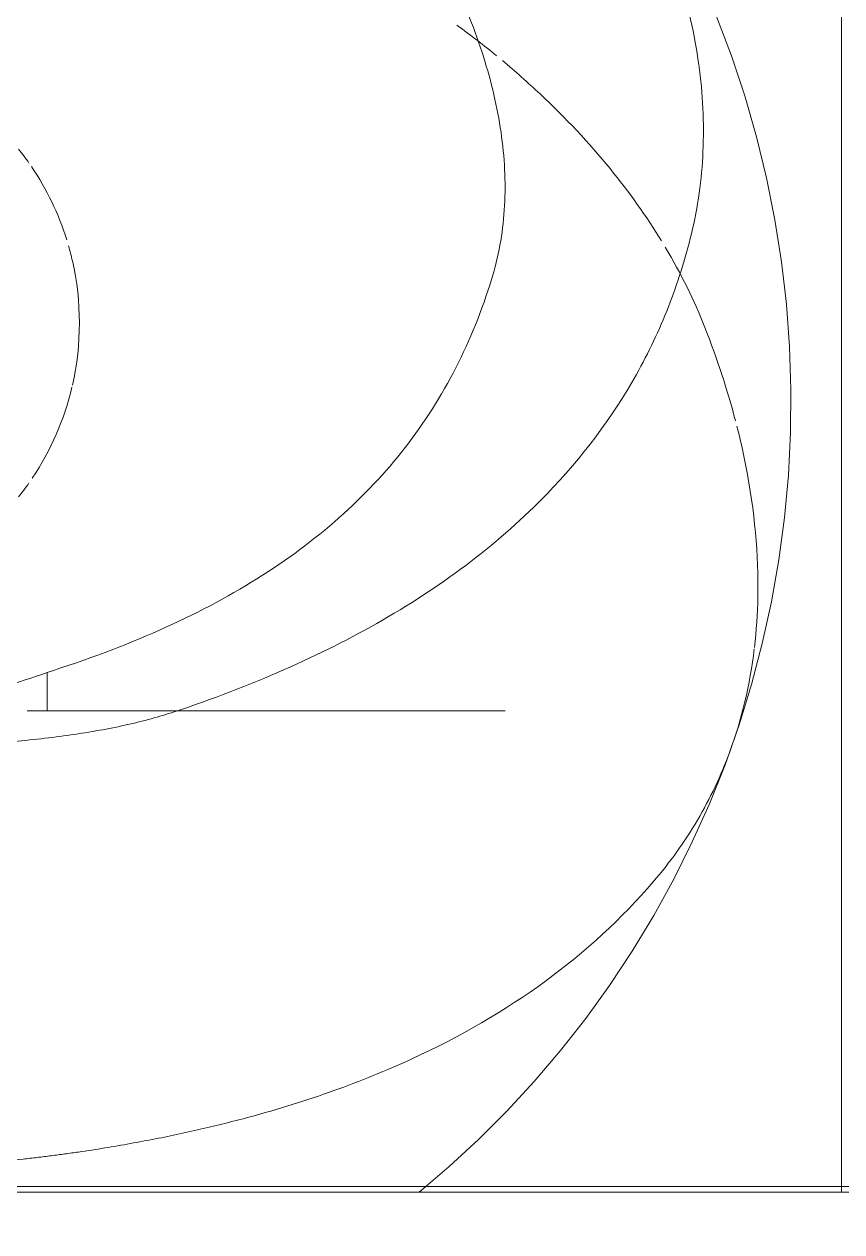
# Model space of a CAD drawing. Header units: millimetres. Extents: x -4000 to 187956, y -58990 to 162485.
# Drawn here: x 1016.4 to 1157.5, y 73991.8 to 74200.2 of the extents above; entities that cross this region are included whole.
import ezdxf

# ---------------------------------------------------------------- set-up
doc = ezdxf.new("R2010")
doc.units = ezdxf.units.MM
for name, color, linetype, lineweight in [('A-FLOR', 192, 'Continuous', 13), ('A-FLOR-PATT', 8, 'Continuous', 13), ('A-WALL', 113, 'Continuous', 13), ('P-SANR-FIXT', 6, 'Continuous', 9)]:
    doc.layers.add(name, color=color, linetype=linetype, lineweight=lineweight)

# ---------------------------------------------------------------- blocks, each defined once
blk = doc.blocks.new('C307 - C307-496757-0_000')
at = {"layer": 'P-SANR-FIXT', "color": 252}
blk.add_line((-106.75, 0), (-107.92, -1), dxfattribs=at)
blk.add_line((-106.75, 0), (-107.92, -1), dxfattribs=at)
at = {"layer": 'P-SANR-FIXT', "color": 253}
for p, q in [((-121.6, -83.09), (-96.2, -83.09)), ((-119.28, -83.09), (-77.2, -83.09)), ((-96.2, -83.09), (-90.1, -83.09)), ((-76.71, -83.09), (-42.56, -83.09)), ((-42.56, -83.09), (-39.17, -83.09)), ((-42.56, -89.71), (-42.56, -83.09))]:
    blk.add_line(p, q, dxfattribs=at)
at = {"layer": 'P-SANR-FIXT', "color": 254}
for p, q in [((-90.1, -83.09), (-73.05, -83.09)), ((-73.05, -83.09), (-45.61, -83.09)), ((-45.61, -83.09), (-39.1, -83.09))]:
    blk.add_line(p, q, dxfattribs=at)
at = {"layer": 'P-SANR-FIXT', "color": 250, "flags": 128}
for points in [[(-107.92, -1), (-111.96, -4.44), (-117.02, -9.11), (-121.91, -14), (-126.63, -19.11), (-131.17, -24.44), (-135.51, -29.97), (-139.64, -35.7), (-143.56, -41.62), (-147.25, -47.73), (-150.7, -54.01), (-153.91, -60.45), (-156.87, -67.05), (-159.56, -73.78), (-161.98, -80.64), (-164.13, -87.62), (-165.99, -94.7), (-167.56, -101.87), (-168.83, -109.11), (-169.81, -116.41), (-170.49, -123.75), (-170.86, -131.12), (-170.92, -138.5), (-170.69, -145.88), (-170.14, -153.23), (-169.3, -160.55), (-168.15, -167.82), (-166.71, -175.02), (-164.97, -182.14), (-162.95, -189.17), (-160.65, -196.08), (-158.07, -202.87)], [(-107.92, -1), (-111.96, -4.44), (-117.02, -9.11), (-121.91, -14), (-126.63, -19.11), (-131.17, -24.44), (-135.51, -29.97), (-139.64, -35.7), (-143.56, -41.62), (-147.25, -47.73), (-150.7, -54.01), (-153.91, -60.45), (-156.87, -67.05), (-159.56, -73.78), (-160.63, -76.71)]]:
    blk.add_lwpolyline(points, dxfattribs=at)
at = {"layer": 'P-SANR-FIXT', "color": 254}
for start, end in [(141.4286, 145.0056), (146.2032, 166.6872), (167.1429, 192.8571), (192.8571, 196.0222), (197.3619, 214.0825), (214.9935, 218.5714)]:
    blk.add_arc((0, -150), 48.14, start, end, dxfattribs=at)
at = {"layer": 'P-SANR-FIXT', "color": 252}
blk.add_open_spline([(-105.94, 0), (-106.68, 0), (-106.91, 0), (-106.64, 0)], degree=3, dxfattribs=at)
blk.add_open_spline([(-105.94, 0), (-106.68, 0), (-106.91, 0), (-106.64, 0)], degree=3, dxfattribs=at)
at = {"layer": 'P-SANR-FIXT', "color": 50}
for points, knots in [([(-106.26, 0), (-105.93, 0), (-105.32, 0), (-104.45, 0), (-104.29, 0)], [-0.85574122, -0.85574122, -0.85574122, -0.85574122, -0.79166667, -0.77777778, -0.77777778, -0.77777778, -0.77777778]), ([(-106.26, 0), (-105.93, 0), (-105.32, 0), (-104.45, 0), (-104.29, 0)], [-0.85574122, -0.85574122, -0.85574122, -0.85574122, -0.79166667, -0.77777778, -0.77777778, -0.77777778, -0.77777778]), ([(-98.7, 0), (-98.43, 0), (-96.63, 0), (-93.82, 0), (-90.91, 0), (-90.04, 0)], [-0.6653511, -0.6653511, -0.6653511, -0.6653511, -0.6527778, -0.5833333, -0.5555556, -0.5555556, -0.5555556, -0.5555556]), ([(-98.7, 0), (-98.43, 0), (-96.63, 0), (-93.82, 0), (-90.91, 0), (-90.04, 0)], [-0.6653511, -0.6653511, -0.6653511, -0.6653511, -0.6527778, -0.5833333, -0.5555556, -0.5555556, -0.5555556, -0.5555556]), ([(-90.04, 0), (-88.75, 0), (-86.22, 0), (-82.17, 0), (-79.42, 0), (-77.99, 0)], [-0.5555556, -0.5555556, -0.5555556, -0.5555556, -0.5138889, -0.4791667, -0.4444444, -0.4444444, -0.4444444, -0.4444444]), ([(-90.04, 0), (-88.75, 0), (-86.22, 0), (-82.17, 0), (-79.42, 0), (-77.99, 0)], [-0.5555556, -0.5555556, -0.5555556, -0.5555556, -0.5138889, -0.4791667, -0.4444444, -0.4444444, -0.4444444, -0.4444444])]:
    blk.add_open_spline(points, degree=3, knots=knots, dxfattribs=at)
at = {"layer": 'P-SANR-FIXT', "color": 252}
blk.add_open_spline([(-13.76, 0), (-14.4, 0), (-15.87, 0), (-18.13, 0), (-20.53, 0), (-22.88, 0), (-25.95, 0), (-29.66, 0), (-33.22, 0), (-35.99, 0), (-38.7, 0), (-41.98, 0), (-45.72, 0), (-49.3, 0), (-52.77, 0), (-56.11, 0), (-60.37, 0), (-71.42, 0), (-86.21, 0), (-99.72, 0), (-104.58, 0), (-105.94, 0)], degree=3, knots=[-0.9346148, -0.9346148, -0.9346148, -0.9346148, -0.925, -0.9125, -0.9, -0.8875, -0.875, -0.85, -0.825, -0.8125, -0.8, -0.775, -0.75, -0.725, -0.7, -0.675, -0.65, -0.6, -0.4, -0.2, 0, 0, 0, 0], dxfattribs=at)
blk.add_open_spline([(-13.76, 0), (-14.4, 0), (-15.87, 0), (-18.13, 0), (-20.53, 0), (-22.88, 0), (-25.95, 0), (-29.66, 0), (-33.22, 0), (-35.99, 0), (-38.7, 0), (-41.98, 0), (-45.72, 0), (-49.3, 0), (-52.77, 0), (-56.11, 0), (-60.37, 0), (-71.42, 0), (-86.21, 0), (-99.72, 0), (-104.58, 0), (-105.94, 0)], degree=3, knots=[-0.9346148, -0.9346148, -0.9346148, -0.9346148, -0.925, -0.9125, -0.9, -0.8875, -0.875, -0.85, -0.825, -0.8125, -0.8, -0.775, -0.75, -0.725, -0.7, -0.675, -0.65, -0.6, -0.4, -0.2, 0, 0, 0, 0], dxfattribs=at)
at = {"layer": 'P-SANR-FIXT', "color": 50}
for points in [[(-104.29, 0), (-103.64, 0), (-102.07, 0), (-99.97, 0), (-98.78, 0)], [(-104.29, 0), (-103.64, 0), (-102.07, 0), (-99.97, 0), (-98.78, 0)], [(-77.99, 0), (-76.84, 0), (-74.49, 0), (-70.74, 0), (-66.78, 0), (-64.02, 0), (-62.6, 0)], [(-77.99, 0), (-76.84, 0), (-74.49, 0), (-70.74, 0), (-66.78, 0), (-64.02, 0), (-62.6, 0)], [(-62.6, 0), (-61.18, 0), (-58.28, 0), (-53.71, 0), (-48.96, 0), (-45.69, 0), (-44.03, 0)], [(-62.6, 0), (-61.18, 0), (-58.28, 0), (-53.71, 0), (-48.96, 0), (-45.69, 0), (-44.03, 0)], [(-44.03, 0), (-42.43, 0), (-40.8, 0), (-39.15, 0)], [(-44.03, 0), (-42.43, 0), (-40.8, 0), (-39.15, 0)]]:
    blk.add_open_spline(points, degree=3, dxfattribs=at)
at = {"layer": 'P-SANR-FIXT', "color": 250}
for points, knots in [([(-147.16, -53.55), (-141.72, -47.21), (-129.3, -35.81), (-110.04, -24.61), (-92.23, -17.39), (-80.04, -13.58), (-70.88, -11.27), (-65.45, -10.06), (-61.25, -9.2), (-56.94, -8.4), (-52.54, -7.63), (-48.75, -7.05), (-45.65, -6.61), (-43.28, -6.3), (-40.86, -6), (-37.6, -5.62), (-33.43, -5.17), (-28.27, -4.69), (-24.2, -4.4), (-21.85, -4.26), (-21.3, -4.23)], [-1, -1, -1, -1, -0.8, -0.6, -0.5, -0.4, -0.35, -0.325, -0.3, -0.275, -0.25, -0.225, -0.2125, -0.2, -0.1875, -0.175, -0.15, -0.125, -0.1, -0.0925486, -0.0925486, -0.0925486, -0.0925486]), ([(-164.6, -93.8), (-163.85, -87.56), (-161.4, -77.25), (-155.14, -64.02), (-150.05, -56.92), (-147.16, -53.55)], [-0.4798381, -0.4798381, -0.4798381, -0.4798381, -0.2857143, -0.1428571, 0, 0, 0, 0]), ([(-64.5, -82.9), (-61.94, -82.05), (-56.43, -80.55), (-46.83, -78.83), (-37.17, -77.74), (-30.8, -77.31), (-28.03, -77.18)], [-1, -1, -1, -1, -0.75, -0.5, -0.25, -0.0639123, -0.0639123, -0.0639123, -0.0639123]), ([(-153.77, -165.4), (-152.7, -161.05), (-150.07, -152.66), (-142.66, -137.08), (-127.96, -117.62), (-106.5, -101.36), (-83.64, -89.89), (-71.08, -85.09), (-64.5, -82.9)], [-1, -1, -1, -1, -0.892857, -0.785714, -0.571429, -0.285714, -0.142857, 0, 0, 0, 0]), ([(-42.56, -89.71), (-49.43, -91.87), (-62.35, -96.73), (-84.84, -108.52), (-106.16, -127.44), (-115.97, -146.85), (-119.28, -157.53)], [0, 0, 0, 0, 0.166667, 0.333333, 0.666667, 1, 1, 1, 1]), ([(-50.95, -302.34), (-58.32, -300.04), (-72.45, -294.62), (-98.49, -280.39), (-125.49, -257.6), (-147.02, -226.12), (-155.27, -199.55), (-156.2, -179.46), (-154.88, -170), (-153.77, -165.4)], [-1, -1, -1, -1, -0.9, -0.8, -0.6, -0.4, -0.2, -0.1, 0, 0, 0, 0])]:
    blk.add_open_spline(points, degree=3, knots=knots, dxfattribs=at)
for points in [[(-25.47, -85.37), (-31.94, -86.41), (-37.77, -87.86), (-42.56, -89.71)], [(-119.28, -157.53), (-120.47, -161.4), (-121.19, -165.38), (-121.47, -169.48)], [(-121.01, -182.1), (-120.44, -186.39), (-118.49, -195.13), (-113.31, -208.48), (-105.99, -221.88), (-99.68, -230.6), (-96.2, -234.93)]]:
    blk.add_open_spline(points, degree=3, dxfattribs=at)
at = {"layer": 'P-SANR-FIXT', "color": 253}
for points, knots in [([(-161.6, -132.2), (-162.19, -129.88), (-164.47, -119.75), (-165.64, -106.86), (-164.97, -96.88), (-164.63, -94)], [-0.848685, -0.848685, -0.848685, -0.848685, -0.7857143, -0.5714286, -0.4819819, -0.4819819, -0.4819819, -0.4819819]), ([(-121.14, -195.28), (-123.39, -193.41), (-130.16, -187.42), (-139.8, -177.11), (-145.99, -168.41), (-148.57, -164.2)], [-0.3858562, -0.3858562, -0.3858562, -0.3858562, -0.3333333, -0.2222222, -0.1201593, -0.1201593, -0.1201593, -0.1201593])]:
    blk.add_open_spline(points, degree=3, knots=knots, dxfattribs=at)
for points in [[(-156.09, -149.22), (-158.22, -143.78), (-159.98, -138.41), (-161.36, -133.13)], [(-149.24, -163.09), (-151.98, -158.5), (-154.26, -153.88), (-156.09, -149.22)], [(-121.47, -169.48), (-121.74, -173.58), (-121.58, -177.8), (-121.01, -182.1)], [(-113.3, -201.38), (-115.65, -199.67), (-117.93, -197.91), (-120.13, -196.11)]]:
    blk.add_open_spline(points, degree=3, dxfattribs=at)
blk = doc.blocks.new('C307 - C307-V844-0_000')
at = {"layer": 'P-SANR-FIXT', "color": 252}
blk.add_line((-106.75, 0), (-107.92, -1), dxfattribs=at)
blk.add_line((-106.75, 0), (-107.92, -1), dxfattribs=at)
at = {"layer": 'P-SANR-FIXT', "color": 253}
for p, q in [((-121.6, -83.09), (-96.2, -83.09)), ((-119.28, -83.09), (-77.2, -83.09)), ((-96.2, -83.09), (-90.1, -83.09)), ((-76.71, -83.09), (-42.56, -83.09)), ((-42.56, -83.09), (-39.17, -83.09)), ((-42.56, -89.71), (-42.56, -83.09))]:
    blk.add_line(p, q, dxfattribs=at)
at = {"layer": 'P-SANR-FIXT', "color": 254}
for p, q in [((-90.1, -83.09), (-73.05, -83.09)), ((-73.05, -83.09), (-39.1, -83.09))]:
    blk.add_line(p, q, dxfattribs=at)
at = {"layer": 'P-SANR-FIXT', "color": 250, "flags": 128}
for points in [[(-107.92, -1), (-111.96, -4.44), (-117.02, -9.11), (-121.91, -14), (-126.63, -19.11), (-131.17, -24.44), (-135.51, -29.97), (-139.64, -35.7), (-143.56, -41.62), (-147.25, -47.73), (-150.7, -54.01), (-153.91, -60.45), (-156.87, -67.05), (-159.56, -73.78), (-161.98, -80.64), (-164.13, -87.62), (-165.99, -94.7), (-167.56, -101.87), (-168.83, -109.11), (-169.81, -116.41), (-170.49, -123.75), (-170.86, -131.12), (-170.92, -138.5), (-170.69, -145.88), (-170.14, -153.23), (-169.3, -160.55), (-168.15, -167.82), (-166.71, -175.02), (-164.97, -182.14), (-162.95, -189.17), (-160.65, -196.08), (-158.07, -202.87)], [(-107.92, -1), (-111.96, -4.44), (-117.02, -9.11), (-121.91, -14), (-126.63, -19.11), (-131.17, -24.44), (-135.51, -29.97), (-139.64, -35.7), (-143.56, -41.62), (-147.25, -47.73), (-150.7, -54.01), (-153.91, -60.45), (-156.87, -67.05), (-159.56, -73.78), (-160.63, -76.71)]]:
    blk.add_lwpolyline(points, dxfattribs=at)
at = {"layer": 'P-SANR-FIXT', "color": 254}
for start, end in [(141.4286, 145.0056), (146.2032, 166.6872), (167.1429, 192.8571), (192.8571, 196.0222), (197.3619, 214.0825), (214.9935, 218.5714)]:
    blk.add_arc((0, -150), 48.14, start, end, dxfattribs=at)
at = {"layer": 'P-SANR-FIXT', "color": 252}
blk.add_open_spline([(-105.94, 0), (-106.68, 0), (-106.91, 0), (-106.64, 0)], degree=3, dxfattribs=at)
blk.add_open_spline([(-105.94, 0), (-106.68, 0), (-106.91, 0), (-106.64, 0)], degree=3, dxfattribs=at)
at = {"layer": 'P-SANR-FIXT', "color": 50}
for points, knots in [([(-106.26, 0), (-105.93, 0), (-105.32, 0), (-104.45, 0), (-104.29, 0)], [-0.85574122, -0.85574122, -0.85574122, -0.85574122, -0.79166667, -0.77777778, -0.77777778, -0.77777778, -0.77777778]), ([(-106.26, 0), (-105.93, 0), (-105.32, 0), (-104.45, 0), (-104.29, 0)], [-0.85574122, -0.85574122, -0.85574122, -0.85574122, -0.79166667, -0.77777778, -0.77777778, -0.77777778, -0.77777778]), ([(-98.7, 0), (-98.43, 0), (-96.63, 0), (-93.82, 0), (-90.91, 0), (-90.04, 0)], [-0.6653511, -0.6653511, -0.6653511, -0.6653511, -0.6527778, -0.5833333, -0.5555556, -0.5555556, -0.5555556, -0.5555556]), ([(-98.7, 0), (-98.43, 0), (-96.63, 0), (-93.82, 0), (-90.91, 0), (-90.04, 0)], [-0.6653511, -0.6653511, -0.6653511, -0.6653511, -0.6527778, -0.5833333, -0.5555556, -0.5555556, -0.5555556, -0.5555556]), ([(-90.04, 0), (-88.75, 0), (-86.22, 0), (-82.17, 0), (-79.42, 0), (-77.99, 0)], [-0.5555556, -0.5555556, -0.5555556, -0.5555556, -0.5138889, -0.4791667, -0.4444444, -0.4444444, -0.4444444, -0.4444444]), ([(-90.04, 0), (-88.75, 0), (-86.22, 0), (-82.17, 0), (-79.42, 0), (-77.99, 0)], [-0.5555556, -0.5555556, -0.5555556, -0.5555556, -0.5138889, -0.4791667, -0.4444444, -0.4444444, -0.4444444, -0.4444444])]:
    blk.add_open_spline(points, degree=3, knots=knots, dxfattribs=at)
at = {"layer": 'P-SANR-FIXT', "color": 252}
blk.add_open_spline([(-13.76, 0), (-14.4, 0), (-15.87, 0), (-18.13, 0), (-20.53, 0), (-22.88, 0), (-25.95, 0), (-29.66, 0), (-33.22, 0), (-35.99, 0), (-38.7, 0), (-41.98, 0), (-45.72, 0), (-49.3, 0), (-52.77, 0), (-56.11, 0), (-60.37, 0), (-71.42, 0), (-86.21, 0), (-99.72, 0), (-104.58, 0), (-105.94, 0)], degree=3, knots=[-0.9346148, -0.9346148, -0.9346148, -0.9346148, -0.925, -0.9125, -0.9, -0.8875, -0.875, -0.85, -0.825, -0.8125, -0.8, -0.775, -0.75, -0.725, -0.7, -0.675, -0.65, -0.6, -0.4, -0.2, 0, 0, 0, 0], dxfattribs=at)
blk.add_open_spline([(-13.76, 0), (-14.4, 0), (-15.87, 0), (-18.13, 0), (-20.53, 0), (-22.88, 0), (-25.95, 0), (-29.66, 0), (-33.22, 0), (-35.99, 0), (-38.7, 0), (-41.98, 0), (-45.72, 0), (-49.3, 0), (-52.77, 0), (-56.11, 0), (-60.37, 0), (-71.42, 0), (-86.21, 0), (-99.72, 0), (-104.58, 0), (-105.94, 0)], degree=3, knots=[-0.9346148, -0.9346148, -0.9346148, -0.9346148, -0.925, -0.9125, -0.9, -0.8875, -0.875, -0.85, -0.825, -0.8125, -0.8, -0.775, -0.75, -0.725, -0.7, -0.675, -0.65, -0.6, -0.4, -0.2, 0, 0, 0, 0], dxfattribs=at)
at = {"layer": 'P-SANR-FIXT', "color": 50}
for points in [[(-104.29, 0), (-103.64, 0), (-102.07, 0), (-99.97, 0), (-98.78, 0)], [(-104.29, 0), (-103.64, 0), (-102.07, 0), (-99.97, 0), (-98.78, 0)], [(-77.99, 0), (-76.84, 0), (-74.49, 0), (-70.74, 0), (-66.78, 0), (-64.02, 0), (-62.6, 0)], [(-77.99, 0), (-76.84, 0), (-74.49, 0), (-70.74, 0), (-66.78, 0), (-64.02, 0), (-62.6, 0)], [(-62.6, 0), (-61.18, 0), (-58.28, 0), (-53.71, 0), (-48.96, 0), (-45.69, 0), (-44.03, 0)], [(-62.6, 0), (-61.18, 0), (-58.28, 0), (-53.71, 0), (-48.96, 0), (-45.69, 0), (-44.03, 0)], [(-44.03, 0), (-42.43, 0), (-40.8, 0), (-39.15, 0)], [(-44.03, 0), (-42.43, 0), (-40.8, 0), (-39.15, 0)]]:
    blk.add_open_spline(points, degree=3, dxfattribs=at)
at = {"layer": 'P-SANR-FIXT', "color": 250}
for points, knots in [([(-147.16, -53.55), (-141.72, -47.21), (-129.3, -35.81), (-110.04, -24.61), (-92.23, -17.39), (-80.04, -13.58), (-70.88, -11.27), (-65.45, -10.06), (-61.25, -9.2), (-56.94, -8.4), (-52.54, -7.63), (-48.75, -7.05), (-45.65, -6.61), (-43.28, -6.3), (-40.86, -6), (-37.6, -5.62), (-33.43, -5.17), (-28.27, -4.69), (-24.2, -4.4), (-21.85, -4.26), (-21.3, -4.23)], [-1, -1, -1, -1, -0.8, -0.6, -0.5, -0.4, -0.35, -0.325, -0.3, -0.275, -0.25, -0.225, -0.2125, -0.2, -0.1875, -0.175, -0.15, -0.125, -0.1, -0.0925486, -0.0925486, -0.0925486, -0.0925486]), ([(-164.6, -93.8), (-163.85, -87.56), (-161.4, -77.25), (-155.14, -64.02), (-150.05, -56.92), (-147.16, -53.55)], [-0.4798381, -0.4798381, -0.4798381, -0.4798381, -0.2857143, -0.1428571, 0, 0, 0, 0]), ([(-64.5, -82.9), (-61.94, -82.05), (-56.43, -80.55), (-46.83, -78.83), (-37.17, -77.74), (-30.8, -77.31), (-28.03, -77.18)], [-1, -1, -1, -1, -0.75, -0.5, -0.25, -0.0639123, -0.0639123, -0.0639123, -0.0639123]), ([(-153.77, -165.4), (-152.7, -161.05), (-150.07, -152.66), (-142.66, -137.08), (-127.96, -117.62), (-106.5, -101.36), (-83.64, -89.89), (-71.08, -85.09), (-64.5, -82.9)], [-1, -1, -1, -1, -0.892857, -0.785714, -0.571429, -0.285714, -0.142857, 0, 0, 0, 0]), ([(-42.56, -89.71), (-49.43, -91.87), (-62.35, -96.73), (-84.84, -108.52), (-106.16, -127.44), (-115.97, -146.85), (-119.28, -157.53)], [0, 0, 0, 0, 0.166667, 0.333333, 0.666667, 1, 1, 1, 1]), ([(-50.95, -302.34), (-58.32, -300.04), (-72.45, -294.62), (-98.49, -280.39), (-125.49, -257.6), (-147.02, -226.12), (-155.27, -199.55), (-156.2, -179.46), (-154.88, -170), (-153.77, -165.4)], [-1, -1, -1, -1, -0.9, -0.8, -0.6, -0.4, -0.2, -0.1, 0, 0, 0, 0])]:
    blk.add_open_spline(points, degree=3, knots=knots, dxfattribs=at)
for points in [[(-25.47, -85.37), (-31.94, -86.41), (-37.77, -87.86), (-42.56, -89.71)], [(-119.28, -157.53), (-120.47, -161.4), (-121.19, -165.38), (-121.47, -169.48)], [(-121.01, -182.1), (-120.44, -186.39), (-118.49, -195.13), (-113.31, -208.48), (-105.99, -221.88), (-99.68, -230.6), (-96.2, -234.93)]]:
    blk.add_open_spline(points, degree=3, dxfattribs=at)
at = {"layer": 'P-SANR-FIXT', "color": 253}
for points, knots in [([(-161.6, -132.2), (-162.19, -129.88), (-164.47, -119.75), (-165.64, -106.86), (-164.97, -96.88), (-164.63, -94)], [-0.848685, -0.848685, -0.848685, -0.848685, -0.7857143, -0.5714286, -0.4819819, -0.4819819, -0.4819819, -0.4819819]), ([(-121.14, -195.28), (-123.39, -193.41), (-130.16, -187.42), (-139.8, -177.11), (-145.99, -168.41), (-148.57, -164.2)], [-0.3858562, -0.3858562, -0.3858562, -0.3858562, -0.3333333, -0.2222222, -0.1201593, -0.1201593, -0.1201593, -0.1201593])]:
    blk.add_open_spline(points, degree=3, knots=knots, dxfattribs=at)
for points in [[(-156.09, -149.22), (-158.22, -143.78), (-159.98, -138.41), (-161.36, -133.13)], [(-149.24, -163.09), (-151.98, -158.5), (-154.26, -153.88), (-156.09, -149.22)], [(-121.47, -169.48), (-121.74, -173.58), (-121.58, -177.8), (-121.01, -182.1)], [(-113.3, -201.38), (-115.65, -199.67), (-117.93, -197.91), (-120.13, -196.11)]]:
    blk.add_open_spline(points, degree=3, dxfattribs=at)
blk = doc.blocks.new('CMF2_NHAXUONG_A_rvt-1-0_000')
at = {"layer": 'A-FLOR-PATT', "lineweight": 9}
h = blk.add_hatch(dxfattribs=at)
h.set_pattern_fill('FP_25', color=252, style=0, pattern_type=2)
h.set_pattern_definition([(89.998, (160159.3, 137898.8), (-600, 0.021), []), (179.998, (160159.3, 137898.8), (-0.021, -600), [])])
h.paths.add_polyline_path([(154749.88, 498.91), (160009.36, 498.91), (160009.25, 1898.5), (156700.32, 1898.5), (156700.43, 1498.54), (156600.36, 1498.54), (156600.36, 2298.53), (158059.01, 2298.53), (158058.95, 5748.61), (156099.89, 5748.43), (156099.89, 4399.9), (155999.89, 4399.9), (155999.89, 5748.49), (154749.88, 5748.54), (154749.88, 751.94)])
h.paths.add_polyline_path([(160209.3, 1748.67), (165509.36, 1749.4), (165509.05, 3698.26), (162659.15, 3698.26), (162659.15, 3548.45), (162459.15, 3548.45), (162459.14, 4948.7), (161059.26, 4948.83), (161059.26, 4898.28), (160209.36, 4898.91), (160209.25, 3698.45), (160859.15, 3698.45), (160859.15, 3498.45), (160209.15, 3498.45), (160209.29, 1919.98)])
h.paths.add_polyline_path([(158997.49, 2198.53), (159409.36, 2198.53), (159409.36, 3498.62), (158258.79, 3498.62), (158258.79, 2198.53), (158714.04, 2198.53)])
h.paths.add_polyline_path([(159280.91, 3698.45), (160009.15, 3698.45), (160009.15, 4898.73), (159959.05, 4898.64), (159959.85, 5848.63), (158258.55, 5848.62), (158258.55, 3698.45)])
h.paths.add_polyline_path([(83409.05, 5348.51), (85559.05, 5348.51), (85559.05, 6948.51), (83409.05, 6948.51), (83409.05, 5424.09)])
h.paths.add_polyline_path([(83209.26, 5348.6), (83209.26, 10108.83), (82009.26, 10108.83), (82009.26, 8808.83), (80984.26, 8808.83), (80984.05, 7248.51), (82234.05, 7248.51), (82234.05, 5348.6)])
h.paths.add_polyline_path([(80485.39, 6361.01), (80784.26, 6361.01), (80784.26, 8808.83), (79759.26, 8808.83), (79759.26, 10108.83), (78559.26, 10108.83), (78559.26, 6361.01), (79918.52, 6361.01)])
h.paths.add_polyline_path([(79959.26, 9008.83), (81809.26, 9008.83), (81809.26, 10208.83), (79959.26, 10208.83), (79959.26, 10096.24)])
h.paths.add_polyline_path([(5374.56, 15998.65), (5859.05, 15998.65), (5859.05, 18498.58), (509.05, 18498.58), (509.05, 17048.64), (4299.78, 17048.64), (4299.78, 15998.65), (5091.13, 15998.65)])
h.paths.add_polyline_path([(4409.04, 18698.58), (5959.05, 18698.58), (5959.05, 20998.58), (4409.04, 20998.58), (4409.04, 19440.54)])
h.paths.add_polyline_path([(509.05, 21198.58), (5859.05, 21198.58), (5859.05, 24898.28), (3969.26, 24898.28), (3969.26, 22848.58), (4609.26, 22848.58), (4609.26, 22743.94), (3769.26, 22743.94), (3769.26, 24698.75), (509.05, 24698.75), (509.05, 22798.58), (2129.26, 22798.58), (2129.26, 23198.57), (2229.26, 23198.57), (2229.26, 22398.58), (509.05, 22398.58), (509.05, 21776.61)])
h.paths.add_polyline_path([(4249.78, 73948.54), (5800.21, 73948.65), (5800.21, 76398.64), (4359.05, 76398.64), (4359.05, 76098.6), (509.26, 76098.68), (509.26, 73998.61), (4159.05, 73998.61), (4159.05, 74648.65), (4249.78, 74648.65), (4249.78, 74338.3)])
h.paths.add_polyline_path([(161750.21, 73948.54), (161750.21, 74640.01), (161850.21, 74640.01), (161850.31, 73998.61), (165509.37, 73998.69), (165509.37, 76098.68), (161659.47, 76098.6), (161659.47, 76398.64), (160200, 76398.64), (160200, 73948.65), (161548.41, 73948.55)])
h.paths.add_polyline_path([(161548.41, 76598.64), (161659.05, 76598.64), (161659.05, 78298.64), (160209.05, 78298.64), (160209.05, 76598.64)])
h.paths.add_polyline_path([(5091.13, 76598.64), (5809.48, 76598.64), (5809.48, 78298.64), (4359.48, 78298.64), (4359.48, 76598.64)])
h.paths.add_polyline_path([(160199.74, 78498.64), (161659.31, 78498.66), (161659.63, 78798.62), (165509.58, 78798.68), (165509.05, 80348.64), (161859.47, 80348.64), (161859.47, 80048.65), (161750, 80048.65), (161750, 80948.67), (160200.17, 80948.25), (160200.03, 80178.48)])
h.paths.add_polyline_path([(5709.48, 78498.64), (5709.48, 80948.28), (4250, 80948.28), (4250, 80299.28), (4149.79, 80299.28), (4149.79, 80348.64), (509.26, 80348.64), (508.94, 78798.68), (4159.16, 78798.6), (4159.48, 78498.64), (5091.13, 78498.64)])
h.paths.add_polyline_path([(86109.47, 132101.22), (86109.47, 133323.82), (84609.47, 133323.82), (84609.47, 132101.22)])
h.paths.add_polyline_path([(83259.47, 132200.86), (84409.47, 132200.86), (84409.47, 133523.82), (85259.47, 133523.82), (85259.26, 134848.41), (83259.47, 134848.41), (83259.47, 132740.17)])
h.paths.add_polyline_path([(87459.26, 132201.22), (87459.26, 134848.59), (85459.47, 134848.23), (85459.47, 133523.82), (86309.47, 133526.05), (86309.47, 132201.22), (86721.01, 132201.22)])
h.paths.add_polyline_path([(11209.15, 135098.74), (11209.05, 140698.73), (6109.26, 140698.73), (6109.26, 139698.74), (6059.05, 139698.74), (6059.05, 139098.68), (9550.26, 139098.7), (9550.26, 139498.69), (9650.26, 139498.69), (9650.26, 138698.69), (7959.61, 138698.69), (7959.61, 135098.75), (9859.05, 135098.75), (9859.05, 137148.74), (9259.05, 137148.74), (9259.05, 137348.74), (10059.05, 137348.74), (10059.05, 135098.75), (10759.87, 135098.75)])
h.paths.add_polyline_path([(156349.86, 135098.75), (156349.86, 136499.69), (156449.86, 136499.69), (156449.86, 135098.77), (158059.12, 135098.85), (158059.12, 138698.69), (156349.85, 138698.69), (156349.86, 139498.69), (156449.86, 139498.69), (156449.85, 139098.7), (159959.68, 139098.68), (159959.68, 140698.82), (154809.15, 140698.64), (154808.94, 135098.75)])
h.paths.add_polyline_path([(162549.79, 135998.6), (162549.79, 137398.75), (162659.05, 137398.75), (162659.05, 137248.8), (165509.38, 137248.82), (165509.63, 139448.5), (160159.47, 139448.5), (160159.47, 137398.75), (160750.21, 137398.75), (160750.21, 137298.75), (160149.79, 137298.75), (160149.79, 135998.83), (161548.41, 135998.7)])
h.paths.add_polyline_path([(3449.79, 135998.67), (5900.21, 135998.74), (5900.21, 137297.57), (5248.63, 137297.57), (5248.63, 137398.75), (5859.05, 137398.75), (5859.05, 139448.73), (509.36, 139448.73), (509.36, 137248.77), (3449.79, 137249.9), (3449.79, 136244.28)])
h.paths.add_polyline_path([(6059.05, 137398.75), (7159.62, 137398.75), (7159.62, 138698.69), (6059.05, 138698.69), (6059.05, 137412.32)])
h.paths.add_polyline_path([(158858.92, 137398.75), (159959.05, 137398.75), (159959.05, 138698.69), (158858.92, 138698.69), (158858.92, 137412.32)])
at = {"layer": 'A-FLOR', "color": 90, "lineweight": 15}
for p, q in [((1083.73, 73998.61), (1016.72, 73998.61)), ((1016.72, 73998.61), (1083.73, 73998.61))]:
    blk.add_line(p, q, dxfattribs=at)
at = {"layer": 'A-FLOR', "color": 81, "lineweight": 15}
blk.add_line((1748.66, 73998.61), (1084.43, 73998.61), dxfattribs=at)
at = {"layer": 'A-FLOR', "color": 93, "lineweight": 15}
blk.add_line((1084.43, 73998.61), (1748.66, 73998.61), dxfattribs=at)
at = {"layer": 'A-WALL', "color": 90, "lineweight": 15}
for p, q in [((500, 73999.61), (1402.43, 73999.61)), ((1029.04, 73999.61), (1016.72, 73999.61)), ((1041.43, 73999.61), (1030.48, 73999.61)), ((1044.04, 73999.61), (1042.67, 73999.61)), ((1053.97, 73999.61), (1044.12, 73999.61)), ((1062.37, 73999.61), (1054.44, 73999.61)), ((1070.39, 73999.61), (1063.36, 73999.61)), ((1076.77, 73999.61), (1071.36, 73999.61)), ((1081.95, 73999.61), (1077.73, 73999.61)), ((1084.67, 73999.61), (1081.97, 73999.61))]:
    blk.add_line(p, q, dxfattribs=at)
at = {"layer": 'A-WALL', "color": 53, "lineweight": 15}
blk.add_line((1402.43, 73999.61), (1085.4, 73999.61), dxfattribs=at)
at = {"layer": 'P-SANR-FIXT', "color": 250, "lineweight": 9, "rotation": 180.0003356948516}
for name in ['C307 - C307-496757-0_000', 'C307 - C307-V844-0_000']:
    blk.add_blockref(name, (977.8, 73998.61), dxfattribs=at)

msp = doc.modelspace()

# ---------------------------------------------------------------- block references
at = {"lineweight": 5}
msp.add_blockref('CMF2_NHAXUONG_A_rvt-1-0_000', (0, 0), dxfattribs=at)

doc.saveas('drawing.dxf')
